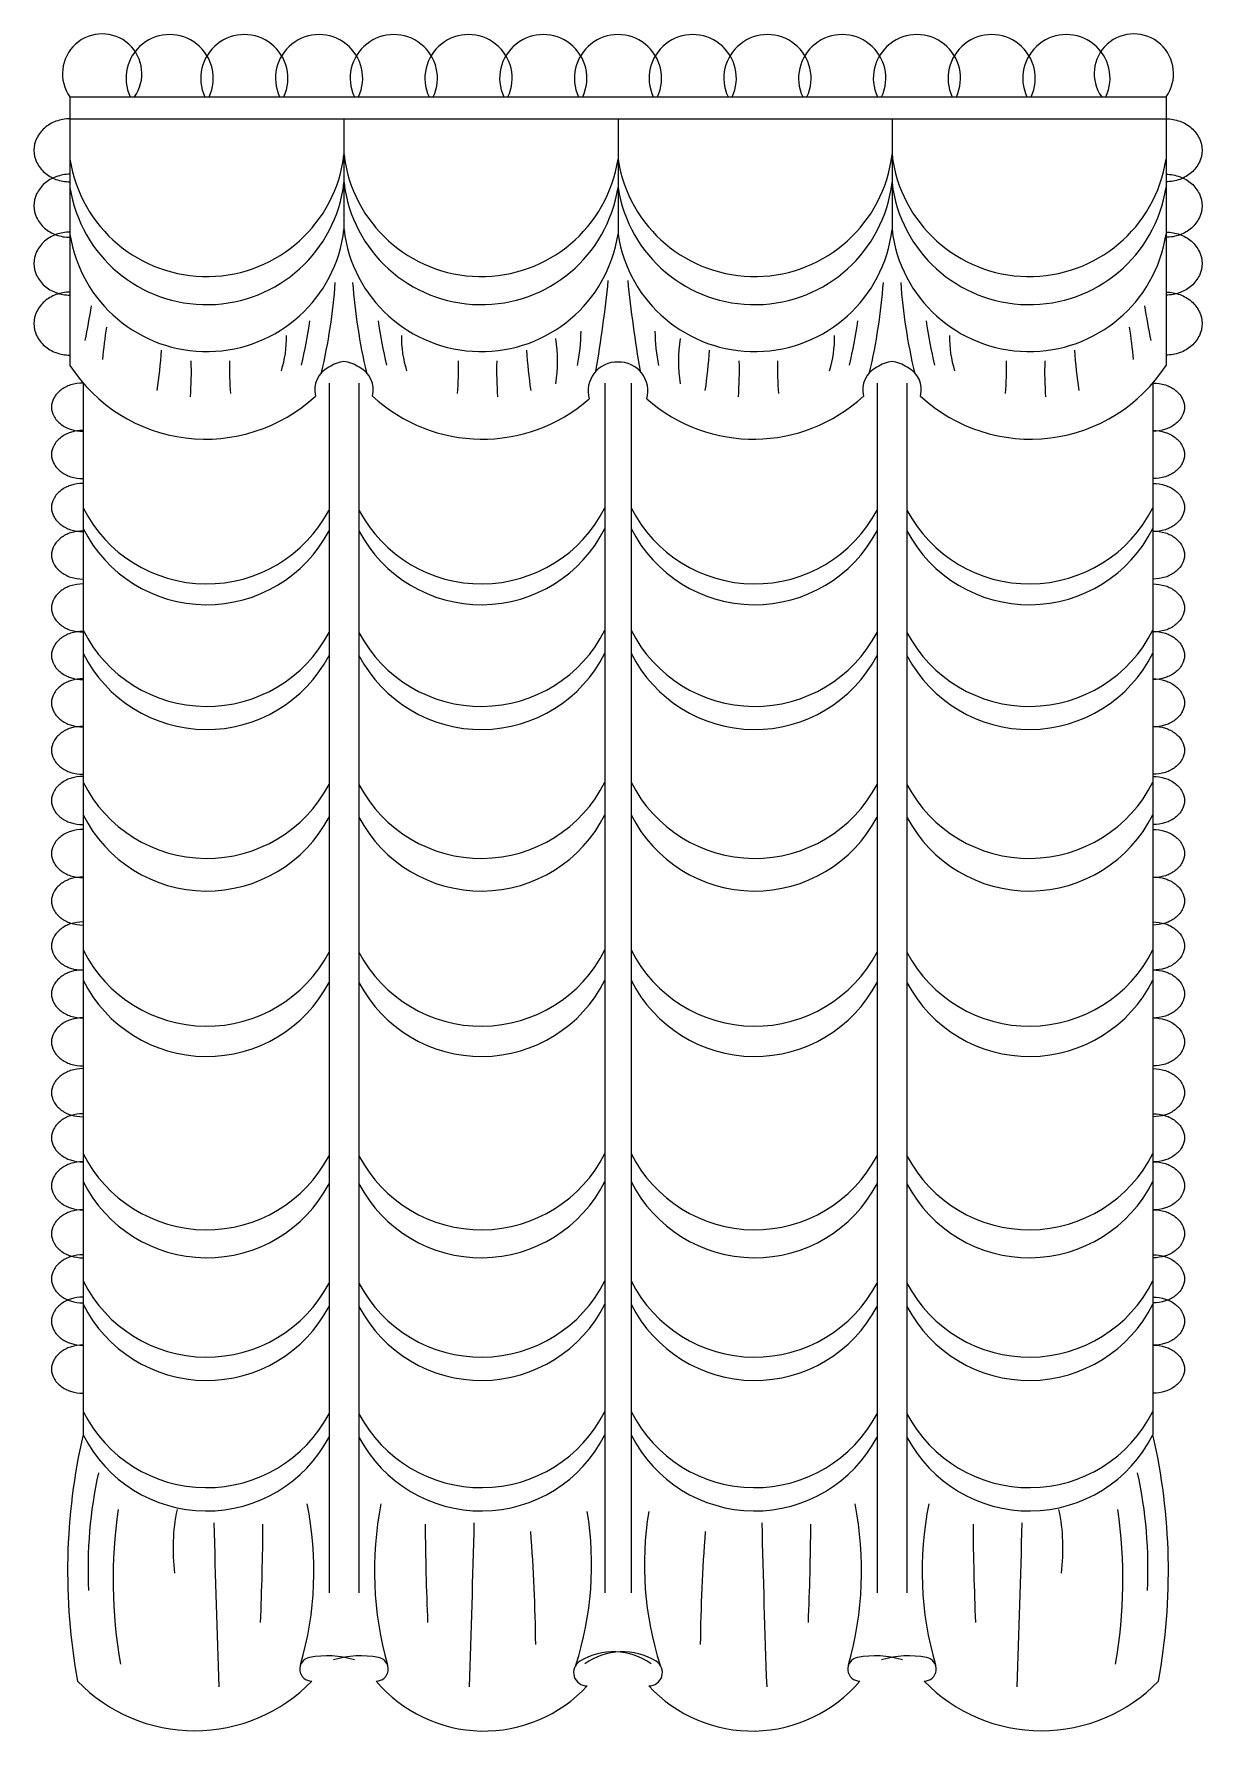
# Model space of a CAD drawing. Header units: metres. Extents: x 155 to 768, y 380 to 1270.
import ezdxf

# ---------------------------------------------------------------- set-up
doc = ezdxf.new("R2010")
doc.units = ezdxf.units.M
for name, color, linetype in [('3', 3, 'Continuous'), ('4', 4, 'Continuous'), ('7', 7, 'Continuous')]:
    doc.layers.add(name, color=color, linetype=linetype)

msp = doc.modelspace()

# ---------------------------------------------------------------- linework, layer by layer
for p, q in [((174.35, 1225.08), (748.65, 1225.08)), ((317.92, 1225.08), (317.92, 1167.03)), ((461.5, 1225.08), (461.5, 1164.57)), ((605.07, 1225.08), (605.07, 1167.03)), ((310.1, 1086.58), (310.1, 452.5)), ((325.75, 1086.58), (325.75, 452.5)), ((454.63, 1086.58), (454.63, 452.5)), ((468.36, 1086.58), (468.36, 452.5)), ((597.25, 1086.58), (597.25, 452.5)), ((612.9, 1086.58), (612.9, 452.5))]:
    msp.add_line(p, q)
for points in [[(174.35, 1225.08, 0.09), (167.01, 1223.8, 0.09), (161, 1220.25, 0.1), (156.87, 1214.78, 0.11), (155.47, 1208.58, 0.11), (156.87, 1202.38, 0.1), (161, 1196.91, 0.09), (167.01, 1193.36, 0.09), (174.35, 1192.08, 0.09)], [(748.65, 1225.08, -0.09), (755.98, 1223.8, -0.09), (761.99, 1220.25, -0.1), (766.13, 1214.78, -0.11), (767.52, 1208.58, -0.11), (766.13, 1202.38, -0.1), (761.99, 1196.91, -0.09), (755.98, 1193.36, -0.09), (748.65, 1192.08, -0.09)], [(174.35, 1196.01, 0.09), (167.01, 1194.72, 0.09), (161, 1191.17, 0.1), (156.87, 1185.71, 0.11), (155.47, 1179.51, 0.11), (156.87, 1173.3, 0.1), (161, 1167.84, 0.09), (167.01, 1164.29, 0.09), (174.35, 1163, 0.09)], [(748.65, 1196.01, -0.09), (755.98, 1194.72, -0.09), (761.99, 1191.17, -0.1), (766.13, 1185.71, -0.11), (767.52, 1179.51, -0.11), (766.13, 1173.3, -0.1), (761.99, 1167.84, -0.09), (755.98, 1164.29, -0.09), (748.65, 1163, -0.09)], [(748.65, 1165.72, -0.09), (755.98, 1164.44, -0.09), (761.99, 1160.89, -0.1), (766.13, 1155.42, -0.11), (767.52, 1149.22, -0.11), (766.13, 1143.02, -0.1), (761.99, 1137.55, -0.09), (755.98, 1134, -0.09), (748.65, 1132.72, -0.09)], [(174.35, 1134.23, 0.09), (167.01, 1132.94, 0.09), (161, 1129.39, 0.1), (156.87, 1123.92, 0.11), (155.47, 1117.72, 0.11), (156.87, 1111.52, 0.1), (161, 1106.05, 0.09), (167.01, 1102.51, 0.09), (174.35, 1101.22, 0.09)], [(748.65, 1134.23, -0.09), (755.98, 1132.94, -0.09), (761.99, 1129.39, -0.1), (766.13, 1123.92, -0.11), (767.52, 1117.72, -0.11), (766.13, 1111.52, -0.1), (761.99, 1106.05, -0.09), (755.98, 1102.51, -0.09), (748.65, 1101.22, -0.09)], [(181.21, 1086.58, 0.08), (174.69, 1085.58, 0.09), (169.51, 1082.89, 0.11), (165.84, 1078.61, 0.13), (164.66, 1073.97, 0.13), (165.84, 1069.34, 0.11), (169.51, 1065.06, 0.09), (174.69, 1062.37, 0.08), (181.21, 1061.37, 0.08)], [(741.78, 1086.58, -0.08), (748.3, 1085.58, -0.09), (753.48, 1082.89, -0.11), (757.15, 1078.61, -0.13), (758.33, 1073.97, -0.13), (757.15, 1069.34, -0.11), (753.48, 1065.06, -0.09), (748.3, 1062.37, -0.08), (741.78, 1061.37, -0.08)], [(181.21, 1061.72, 0.08), (174.69, 1060.71, 0.09), (169.51, 1058.02, 0.11), (165.84, 1053.75, 0.13), (164.66, 1049.11, 0.13), (165.84, 1044.47, 0.11), (169.51, 1040.2, 0.09), (174.69, 1037.51, 0.08), (181.21, 1036.51, 0.08)], [(741.78, 1061.72, -0.08), (748.3, 1060.71, -0.09), (753.48, 1058.02, -0.11), (757.15, 1053.75, -0.13), (758.33, 1049.11, -0.13), (757.15, 1044.47, -0.11), (753.48, 1040.2, -0.09), (748.3, 1037.51, -0.08), (741.78, 1036.51, -0.08)], [(181.21, 1033.93, 0.08), (174.69, 1032.92, 0.09), (169.51, 1030.24, 0.11), (165.84, 1025.96, 0.13), (164.66, 1021.32, 0.13), (165.84, 1016.69, 0.11), (169.51, 1012.41, 0.09), (174.69, 1009.72, 0.08), (181.21, 1008.72, 0.08)], [(741.78, 1033.93, -0.08), (748.3, 1032.92, -0.09), (753.48, 1030.24, -0.11), (757.15, 1025.96, -0.13), (758.33, 1021.32, -0.13), (757.15, 1016.69, -0.11), (753.48, 1012.41, -0.09), (748.3, 1009.72, -0.08), (741.78, 1008.72, -0.08)], [(181.21, 1009.06, 0.08), (174.69, 1008.06, 0.09), (169.51, 1005.37, 0.11), (165.84, 1001.1, 0.13), (164.66, 996.46, 0.13), (165.84, 991.82, 0.11), (169.51, 987.55, 0.09), (174.69, 984.86, 0.08), (181.21, 983.85, 0.08)], [(741.78, 1009.06, -0.08), (748.3, 1008.06, -0.09), (753.48, 1005.37, -0.11), (757.15, 1001.1, -0.13), (758.33, 996.46, -0.13), (757.15, 991.82, -0.11), (753.48, 987.55, -0.09), (748.3, 984.86, -0.08), (741.78, 983.85, -0.08)], [(181.21, 981.27, 0.08), (174.69, 980.27, 0.09), (169.51, 977.58, 0.11), (165.84, 973.31, 0.13), (164.66, 968.67, 0.13), (165.84, 964.03, 0.11), (169.51, 959.76, 0.09), (174.69, 957.07, 0.08), (181.21, 956.07, 0.08)], [(741.78, 981.27, -0.08), (748.3, 980.27, -0.09), (753.48, 977.58, -0.11), (757.15, 973.31, -0.13), (758.33, 968.67, -0.13), (757.15, 964.03, -0.11), (753.48, 959.76, -0.09), (748.3, 957.07, -0.08), (741.78, 956.07, -0.08)], [(181.21, 956.41, 0.08), (174.69, 955.41, 0.09), (169.51, 952.72, 0.11), (165.84, 948.44, 0.13), (164.66, 943.81, 0.13), (165.84, 939.17, 0.11), (169.51, 934.89, 0.09), (174.69, 932.21, 0.08), (181.21, 931.2, 0.08)], [(741.78, 956.41, -0.08), (748.3, 955.41, -0.09), (753.48, 952.72, -0.11), (757.15, 948.44, -0.13), (758.33, 943.81, -0.13), (757.15, 939.17, -0.11), (753.48, 934.89, -0.09), (748.3, 932.21, -0.08), (741.78, 931.2, -0.08)], [(181.21, 931.55, 0.08), (174.69, 930.54, 0.09), (169.51, 927.86, 0.11), (165.84, 923.58, 0.13), (164.66, 918.94, 0.13), (165.84, 914.31, 0.11), (169.51, 910.03, 0.09), (174.69, 907.34, 0.08), (181.21, 906.34, 0.08)], [(741.78, 931.55, -0.08), (748.3, 930.54, -0.09), (753.48, 927.86, -0.11), (757.15, 923.58, -0.13), (758.33, 918.94, -0.13), (757.15, 914.31, -0.11), (753.48, 910.03, -0.09), (748.3, 907.34, -0.08), (741.78, 906.34, -0.08)], [(181.21, 906.68, 0.08), (174.69, 905.68, 0.09), (169.51, 902.99, 0.11), (165.84, 898.72, 0.13), (164.66, 894.08, 0.13), (165.84, 889.44, 0.11), (169.51, 885.17, 0.09), (174.69, 882.48, 0.08), (181.21, 881.48, 0.08)], [(741.78, 906.68, -0.08), (748.3, 905.68, -0.09), (753.48, 902.99, -0.11), (757.15, 898.72, -0.13), (758.33, 894.08, -0.13), (757.15, 889.44, -0.11), (753.48, 885.17, -0.09), (748.3, 882.48, -0.08), (741.78, 881.48, -0.08)], [(181.21, 880.36, 0.08), (174.69, 879.36, 0.09), (169.51, 876.67, 0.11), (165.84, 872.39, 0.13), (164.66, 867.75, 0.13), (165.84, 863.12, 0.11), (169.51, 858.84, 0.09), (174.69, 856.15, 0.08), (181.21, 855.15, 0.08)], [(741.78, 880.36, -0.08), (748.3, 879.36, -0.09), (753.48, 876.67, -0.11), (757.15, 872.39, -0.13), (758.33, 867.75, -0.13), (757.15, 863.12, -0.11), (753.48, 858.84, -0.09), (748.3, 856.15, -0.08), (741.78, 855.15, -0.08)], [(181.21, 852.57, 0.08), (174.69, 851.57, 0.09), (169.51, 848.88, 0.11), (165.84, 844.6, 0.13), (164.66, 839.97, 0.13), (165.84, 835.33, 0.11), (169.51, 831.05, 0.09), (174.69, 828.36, 0.08), (181.21, 827.36, 0.08)], [(741.78, 852.57, -0.08), (748.3, 851.57, -0.09), (753.48, 848.88, -0.11), (757.15, 844.6, -0.13), (758.33, 839.97, -0.13), (757.15, 835.33, -0.11), (753.48, 831.05, -0.09), (748.3, 828.36, -0.08), (741.78, 827.36, -0.08)], [(181.21, 827.71, 0.08), (174.69, 826.7, 0.09), (169.51, 824.02, 0.11), (165.84, 819.74, 0.13), (164.66, 815.1, 0.13), (165.84, 810.47, 0.11), (169.51, 806.19, 0.09), (174.69, 803.5, 0.08), (181.21, 802.5, 0.08)], [(741.78, 827.71, -0.08), (748.3, 826.7, -0.09), (753.48, 824.02, -0.11), (757.15, 819.74, -0.13), (758.33, 815.1, -0.13), (757.15, 810.47, -0.11), (753.48, 806.19, -0.09), (748.3, 803.5, -0.08), (741.78, 802.5, -0.08)], [(181.21, 804.09, 0.08), (174.69, 803.09, 0.09), (169.51, 800.4, 0.11), (165.84, 796.12, 0.13), (164.66, 791.48, 0.13), (165.84, 786.85, 0.11), (169.51, 782.57, 0.09), (174.69, 779.88, 0.08), (181.21, 778.88, 0.08)], [(741.78, 804.09, -0.08), (748.3, 803.09, -0.09), (753.48, 800.4, -0.11), (757.15, 796.12, -0.13), (758.33, 791.48, -0.13), (757.15, 786.85, -0.11), (753.48, 782.57, -0.09), (748.3, 779.88, -0.08), (741.78, 778.88, -0.08)], [(181.21, 778.95, 0.08), (174.69, 777.95, 0.09), (169.51, 775.26, 0.11), (165.84, 770.98, 0.13), (164.66, 766.35, 0.13), (165.84, 761.71, 0.11), (169.51, 757.44, 0.09), (174.69, 754.75, 0.08), (181.21, 753.74, 0.08)], [(741.78, 778.95, -0.08), (748.3, 777.95, -0.09), (753.48, 775.26, -0.11), (757.15, 770.98, -0.13), (758.33, 766.35, -0.13), (757.15, 761.71, -0.11), (753.48, 757.44, -0.09), (748.3, 754.75, -0.08), (741.78, 753.74, -0.08)], [(181.21, 753.82, 0.08), (174.69, 752.81, 0.09), (169.51, 750.12, 0.11), (165.84, 745.85, 0.13), (164.66, 741.21, 0.13), (165.84, 736.57, 0.11), (169.51, 732.3, 0.09), (174.69, 729.61, 0.08), (181.21, 728.61, 0.08)], [(741.78, 753.82, -0.08), (748.3, 752.81, -0.09), (753.48, 750.12, -0.11), (757.15, 745.85, -0.13), (758.33, 741.21, -0.13), (757.15, 736.57, -0.11), (753.48, 732.3, -0.09), (748.3, 729.61, -0.08), (741.78, 728.61, -0.08)], [(181.21, 727.2, 0.08), (174.69, 726.2, 0.09), (169.51, 723.51, 0.11), (165.84, 719.23, 0.13), (164.66, 714.6, 0.13), (165.84, 709.96, 0.11), (169.51, 705.68, 0.09), (174.69, 702.99, 0.08), (181.21, 701.99, 0.08)], [(741.78, 727.2, -0.08), (748.3, 726.2, -0.09), (753.48, 723.51, -0.11), (757.15, 719.23, -0.13), (758.33, 714.6, -0.13), (757.15, 709.96, -0.11), (753.48, 705.68, -0.09), (748.3, 702.99, -0.08), (741.78, 701.99, -0.08)], [(181.21, 703.54, 0.08), (174.69, 702.54, 0.09), (169.51, 699.85, 0.11), (165.84, 695.58, 0.13), (164.66, 690.94, 0.13), (165.84, 686.3, 0.11), (169.51, 682.03, 0.09), (174.69, 679.34, 0.08), (181.21, 678.33, 0.08)], [(741.78, 703.54, -0.08), (748.3, 702.54, -0.09), (753.48, 699.85, -0.11), (757.15, 695.58, -0.13), (758.33, 690.94, -0.13), (757.15, 686.3, -0.11), (753.48, 682.03, -0.09), (748.3, 679.34, -0.08), (741.78, 678.33, -0.08)], [(181.21, 678.41, 0.08), (174.69, 677.4, 0.09), (169.51, 674.71, 0.11), (165.84, 670.44, 0.13), (164.66, 665.8, 0.13), (165.84, 661.16, 0.11), (169.51, 656.89, 0.09), (174.69, 654.2, 0.08), (181.21, 653.2, 0.08)], [(741.78, 678.41, -0.08), (748.3, 677.4, -0.09), (753.48, 674.71, -0.11), (757.15, 670.44, -0.13), (758.33, 665.8, -0.13), (757.15, 661.16, -0.11), (753.48, 656.89, -0.09), (748.3, 654.2, -0.08), (741.78, 653.2, -0.08)], [(181.21, 653.27, 0.08), (174.69, 652.27, 0.09), (169.51, 649.58, 0.11), (165.84, 645.3, 0.13), (164.66, 640.66, 0.13), (165.84, 636.03, 0.11), (169.51, 631.75, 0.09), (174.69, 629.06, 0.08), (181.21, 628.06, 0.08)], [(741.78, 653.27, -0.08), (748.3, 652.27, -0.09), (753.48, 649.58, -0.11), (757.15, 645.3, -0.13), (758.33, 640.66, -0.13), (757.15, 636.03, -0.11), (753.48, 631.75, -0.09), (748.3, 629.06, -0.08), (741.78, 628.06, -0.08)], [(181.21, 629.61, 0.08), (174.69, 628.61, 0.09), (169.51, 625.92, 0.11), (165.84, 621.64, 0.13), (164.66, 617.01, 0.13), (165.84, 612.37, 0.11), (169.51, 608.09, 0.09), (174.69, 605.41, 0.08), (181.21, 604.4, 0.08)], [(741.78, 629.61, -0.08), (748.3, 628.61, -0.09), (753.48, 625.92, -0.11), (757.15, 621.64, -0.13), (758.33, 617.01, -0.13), (757.15, 612.37, -0.11), (753.48, 608.09, -0.09), (748.3, 605.41, -0.08), (741.78, 604.4, -0.08)], [(181.21, 607.43, 0.08), (174.69, 606.43, 0.09), (169.51, 603.74, 0.11), (165.84, 599.46, 0.13), (164.66, 594.83, 0.13), (165.84, 590.19, 0.11), (169.51, 585.91, 0.09), (174.69, 583.23, 0.08), (181.21, 582.22, 0.08)], [(741.78, 607.43, -0.08), (748.3, 606.43, -0.09), (753.48, 603.74, -0.11), (757.15, 599.46, -0.13), (758.33, 594.83, -0.13), (757.15, 590.19, -0.11), (753.48, 585.91, -0.09), (748.3, 583.23, -0.08), (741.78, 582.22, -0.08)], [(181.21, 582.3, 0.08), (174.69, 581.29, 0.09), (169.51, 578.6, 0.11), (165.84, 574.33, 0.13), (164.66, 569.69, 0.13), (165.84, 565.05, 0.11), (169.51, 560.78, 0.09), (174.69, 558.09, 0.08), (181.21, 557.09, 0.08)], [(741.78, 582.3, -0.08), (748.3, 581.29, -0.09), (753.48, 578.6, -0.11), (757.15, 574.33, -0.13), (758.33, 569.69, -0.13), (757.15, 565.05, -0.11), (753.48, 560.78, -0.09), (748.3, 558.09, -0.08), (741.78, 557.09, -0.08)], [(181.21, 555.68), (181.21, 555.68, 0.08)]]:
    msp.add_lwpolyline(points, format="xyb")
for centre, radius, start, end in [((191.21, 1248.78), 20.8, 324.14, 215.86), ((226.56, 1246.37), 22.86, 334.69, 205.31), ((265.71, 1246.37), 22.86, 334.69, 205.31), ((304.87, 1246.37), 22.86, 334.69, 205.31), ((344.03, 1246.37), 22.86, 334.69, 205.31), ((383.18, 1246.37), 22.86, 334.69, 205.31), ((422.34, 1246.37), 22.86, 334.69, 205.31), ((461.5, 1246.37), 22.86, 334.69, 205.31), ((500.65, 1246.37), 22.86, 334.69, 205.31), ((539.81, 1246.37), 22.86, 334.69, 205.31), ((578.97, 1246.37), 22.86, 334.69, 205.31), ((618.12, 1246.37), 22.86, 334.69, 205.31), ((657.28, 1246.37), 22.86, 334.69, 205.31), ((696.44, 1246.37), 22.86, 334.69, 205.31), ((731.79, 1248.78), 20.8, 324.14, 215.86), ((1.61, 1162.62), 312.64, 346.97, 355.71), ((634.23, 1162.62), 312.64, 184.29, 193.03), ((-276.07, 1216.29), 736.41, 350.35, 354.08), ((1199.06, 1216.29), 736.41, 185.92, 189.65), ((288.76, 1162.62), 312.64, 346.97, 355.71), ((921.38, 1162.62), 312.64, 184.29, 193.03), ((321.14, 1078.15), 20.07, 99.23, 123.58), ((461.03, 1082.4), 15.21, 88.26, 195.79), ((461.96, 1082.4), 15.21, 344.21, 91.74), ((602.72, 1083.08), 13.02, 115.13, 194.66), ((608.29, 1078.15), 20.07, 99.23, 123.58), ((601.85, 1078.15), 20.07, 56.42, 80.77), ((607.43, 1083.08), 13.02, 345.34, 64.87), ((677.03, 580.03), 72.45, 207.74, 333.35), ((245.97, 567.81), 72.45, 206.65, 332.26), ((389.88, 567.81), 72.45, 207.74, 333.35), ((533.12, 567.81), 72.45, 206.65, 332.26), ((309.07, 370.16), 49.26, 73.14, 100.85), ((334.86, 412.41), 6.25, 269.41, 79.15)]:
    msp.add_arc(centre, radius, start, end)
at = {"layer": '3'}
for centre, radius, start, end in [((245.97, 1214.87), 72.45, 188.7, 353.27), ((389.88, 1214.87), 72.45, 186.73, 351.3), ((533.12, 1214.87), 72.45, 188.7, 353.27), ((677.03, 1214.87), 72.45, 186.73, 351.3), ((245.97, 1200.12), 72.45, 188.7, 353.27), ((389.88, 1200.12), 72.45, 186.73, 351.3), ((533.12, 1200.12), 72.45, 188.7, 353.27), ((677.03, 1200.12), 72.45, 186.73, 351.3), ((245.97, 1175.53), 72.45, 188.7, 353.27), ((389.88, 1175.53), 72.45, 186.73, 351.3), ((533.12, 1175.53), 72.45, 188.7, 353.27), ((677.03, 1175.53), 72.45, 186.73, 351.3), ((-479.53, 1241.82), 675.04, 348.65, 350.21), ((1402.52, 1241.82), 675.04, 189.79, 191.35), ((386.75, 1084.33), 195.86, 170.71, 175.73), ((80.7, 1149.03), 221.35, 346.13, 352.27), ((555.14, 1149.03), 221.35, 187.73, 193.87), ((332.84, 1116.15), 109.35, 349.23, 358.74), ((590.15, 1116.15), 109.35, 181.26, 190.77), ((367.85, 1149.03), 221.35, 346.13, 352.27), ((842.29, 1149.03), 221.35, 187.73, 193.87), ((536.24, 1084.33), 195.86, 4.27, 9.29), ((-90.97, 1126.11), 314.09, 352.05, 355.92), ((228.47, 1110.76), 59.37, 342.61, 0.72), ((407.38, 1110.76), 59.37, 179.28, 197.39), ((726.81, 1126.11), 314.09, 184.08, 187.95), ((355.38, 1098.08), 74.43, 350.83, 9.17), ((567.62, 1098.08), 74.43, 170.83, 189.17), ((196.18, 1126.11), 314.09, 352.05, 355.92), ((515.62, 1110.76), 59.37, 342.61, 0.72), ((694.53, 1110.76), 59.37, 179.28, 197.39), ((1013.96, 1126.11), 314.09, 184.08, 187.95), ((71.72, 1092.65), 166.24, 355.42, 1.91), ((508.27, 1097.37), 250.42, 179.81, 183.73), ((127.57, 1097.37), 250.42, 356.27, 0.19), ((564.12, 1092.65), 166.24, 178.09, 184.58), ((358.87, 1092.65), 166.24, 355.42, 1.91), ((795.42, 1097.37), 250.42, 179.81, 183.73), ((414.72, 1097.37), 250.42, 356.27, 0.19), ((851.27, 1092.65), 166.24, 178.09, 184.58), ((245.97, 1053.75), 72.45, 206.65, 332.26), ((389.88, 1053.75), 72.45, 207.74, 333.35), ((533.12, 1053.75), 72.45, 206.65, 332.26), ((677.03, 1053.75), 72.45, 207.74, 333.35), ((245.97, 1042.85), 72.45, 206.65, 332.26), ((389.88, 1042.85), 72.45, 207.74, 333.35), ((533.12, 1042.85), 72.45, 206.65, 332.26), ((677.03, 1042.85), 72.45, 207.74, 333.35), ((245.97, 989.55), 72.45, 206.65, 332.26), ((389.88, 989.55), 72.45, 207.74, 333.35), ((533.12, 989.55), 72.45, 206.65, 332.26), ((677.03, 989.55), 72.45, 207.74, 333.35), ((245.97, 977.43), 72.45, 206.65, 332.26), ((389.88, 977.43), 72.45, 207.74, 333.35), ((533.12, 977.43), 72.45, 206.65, 332.26), ((677.03, 977.43), 72.45, 207.74, 333.35), ((245.97, 909.86), 72.45, 206.65, 332.26), ((389.88, 909.86), 72.45, 207.74, 333.35), ((533.12, 909.86), 72.45, 206.65, 332.26), ((677.03, 909.86), 72.45, 207.74, 333.35), ((245.97, 892.76), 72.45, 206.65, 332.26), ((389.88, 892.76), 72.45, 207.74, 333.35), ((533.12, 892.76), 72.45, 206.65, 332.26), ((677.03, 892.76), 72.45, 207.74, 333.35), ((245.97, 821.91), 72.45, 206.65, 332.26), ((389.88, 821.91), 72.45, 207.74, 333.35), ((533.12, 821.91), 72.45, 206.65, 332.26), ((677.03, 821.91), 72.45, 207.74, 333.35), ((245.97, 806.03), 72.45, 206.65, 332.26), ((389.88, 806.03), 72.45, 207.74, 333.35), ((533.12, 806.03), 72.45, 206.65, 332.26), ((677.03, 806.03), 72.45, 207.74, 333.35), ((245.97, 715.19), 72.45, 206.65, 332.26), ((389.88, 715.19), 72.45, 207.74, 333.35), ((533.12, 715.19), 72.45, 206.65, 332.26), ((677.03, 715.19), 72.45, 207.74, 333.35), ((245.97, 700.53), 72.45, 206.65, 332.26), ((389.88, 700.53), 72.45, 207.74, 333.35), ((533.12, 700.53), 72.45, 206.65, 332.26), ((677.03, 700.53), 72.45, 207.74, 333.35), ((245.97, 648.43), 72.45, 206.65, 332.26), ((389.88, 648.43), 72.45, 207.74, 333.35), ((533.12, 648.43), 72.45, 206.65, 332.26), ((677.03, 648.43), 72.45, 207.74, 333.35), ((245.97, 636.21), 72.45, 206.65, 332.26), ((389.88, 636.21), 72.45, 207.74, 333.35), ((533.12, 636.21), 72.45, 206.65, 332.26), ((677.03, 636.21), 72.45, 207.74, 333.35), ((245.97, 580.03), 72.45, 206.65, 332.26), ((389.88, 580.03), 72.45, 207.74, 333.35), ((533.12, 580.03), 72.45, 206.65, 332.26), ((419.11, 465.15), 235.31, 167.67, 182.79), ((503.88, 465.15), 235.31, 357.21, 12.33), ((453.53, 459.64), 256.6, 171.83, 189.99), ((330.15, 475.54), 101.82, 168.34, 187.25), ((592.84, 475.54), 101.82, 352.75, 11.66), ((469.46, 459.64), 256.6, 350.01, 8.17), ((7830.4, 673.13), 7582.88, 181.39, 182.04), ((-1206.34, 499.76), 1481.86, 357.57, 359.56), ((1842.26, 499.76), 1481.86, 180.44, 182.43), ((-7194.47, 673.13), 7582.88, 357.96, 358.61), ((-461.62, 416.72), 880.04, 0.56, 4.42), ((1384.62, 416.72), 880.04, 175.58, 179.44), ((8117.47, 673.13), 7582.88, 181.39, 182.04), ((-919.27, 499.76), 1481.86, 357.57, 359.56), ((2129.33, 499.76), 1481.86, 180.44, 182.43), ((-6907.4, 673.13), 7582.88, 357.96, 358.61)]:
    msp.add_arc(centre, radius, start, end, dxfattribs=at)
at = {"layer": '4'}
for p, q in [((174.35, 1236.6), (748.65, 1236.6)), ((174.35, 1236.6), (174.35, 1095.72)), ((748.65, 1236.6), (748.65, 1095.72)), ((181.21, 1086.58), (181.21, 535.32)), ((741.78, 1086.58), (741.78, 535.32))]:
    msp.add_line(p, q, dxfattribs=at)
for centre, radius, start, end in [((245.36, 1141.88), 84.7, 213.02, 312.85), ((315.57, 1083.08), 13.02, 115.13, 194.66), ((314.7, 1078.15), 20.07, 56.42, 80.77), ((320.28, 1083.08), 13.02, 345.34, 64.87), ((677.63, 1141.88), 84.7, 227.15, 326.98), ((390.48, 1141.88), 84.7, 227.15, 311.31), ((532.51, 1141.88), 84.7, 228.69, 312.85), ((494.29, 463.62), 321.19, 167.1, 190.3), ((677.03, 567.81), 72.45, 207.74, 333.35), ((428.7, 463.62), 321.19, 349.7, 12.9), ((125.37, 463.96), 176.8, 343.82, 11.45), ((517.22, 464.07), 183.32, 169, 195.62), ((405.77, 464.07), 183.32, 344.38, 11), ((797.62, 463.96), 176.8, 168.55, 196.18), ((275.9, 467.12), 171.78, 342.18, 9.34), ((647.09, 467.12), 171.78, 170.66, 197.82), ((300.98, 412.41), 6.25, 100.85, 270.59), ((326.77, 370.16), 49.26, 79.15, 106.86), ((459.24, 387.89), 33.69, 54.37, 121.69), ((463.75, 387.89), 33.69, 58.31, 125.63), ((588.13, 412.41), 6.25, 100.85, 270.59), ((596.22, 370.16), 49.26, 73.14, 100.85), ((613.92, 370.16), 49.26, 79.15, 106.86), ((622.01, 412.41), 6.25, 269.41, 79.15), ((445.19, 410.65), 6.95, 121.69, 271.75), ((477.8, 410.65), 6.95, 268.25, 58.31), ((239.66, 465.58), 85.43, 224.07, 315.93), ((391.19, 453.8), 73.82, 220.19, 317.26), ((531.81, 453.8), 73.82, 222.74, 319.81), ((683.33, 465.58), 85.43, 224.07, 315.93)]:
    msp.add_arc(centre, radius, start, end, dxfattribs=at)
at = {"layer": '7'}
msp.add_lwpolyline([(174.35, 1165.72, 0.09), (167.01, 1164.44, 0.09), (161, 1160.89, 0.1), (156.87, 1155.42, 0.11), (155.47, 1149.22, 0.11), (156.87, 1143.02, 0.1), (161, 1137.55, 0.09), (167.01, 1134, 0.09), (174.35, 1132.72, 0.09)], format="xyb", dxfattribs=at)

doc.saveas('drawing.dxf')
